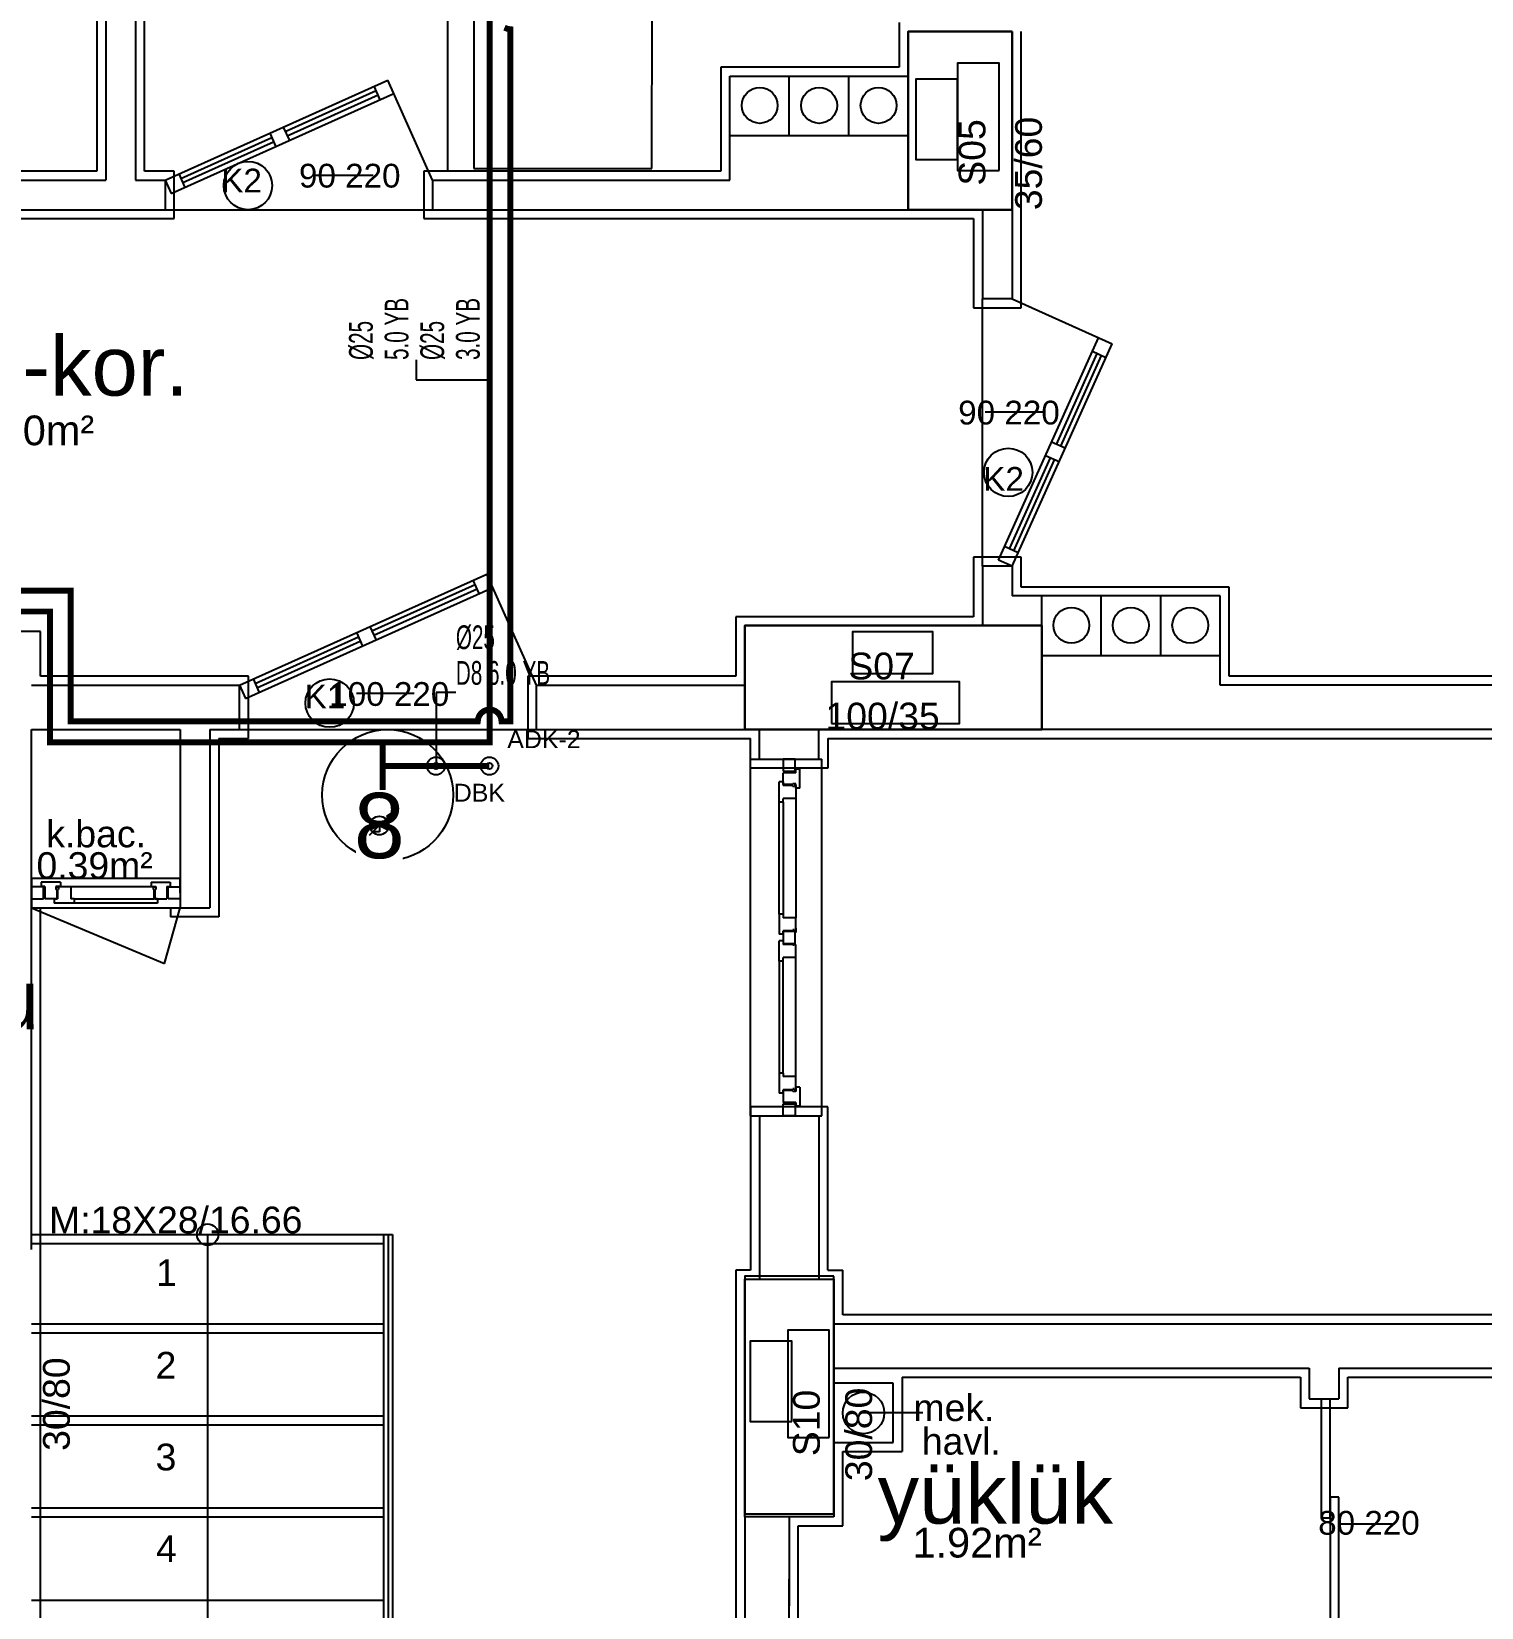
# Model space of a CAD drawing. Header units: centimetres. Extents: x -3962 to 30527, y -2 to 2802.
# Drawn here: x 13591 to 14079, y 1649 to 2179 of the extents above; entities that cross this region are included whole.
import ezdxf
from ezdxf.enums import TextEntityAlignment as Align

# ---------------------------------------------------------------- set-up
doc = ezdxf.new("R2010")
doc.units = ezdxf.units.CM
doc.linetypes.add('BASMA HATTI', pattern=[31, 25, -6])
for name, color, linetype in [('MTY-TEMIZSU-CAP', 101, 'CONTINUOUS'), ('MTY-VANA', 1, 'CONTINUOUS'), ('MTY-YUK-BIRIMI', 7, 'CONTINUOUS'), ('ROTAS-MIMARI', 8, 'CONTINUOUS'), ('ROTAS-MIMARI-KOLON', 8, 'CONTINUOUS'), ('ROTAS-MIMARI-YAZI', 8, 'CONTINUOUS'), ('ROTAS-SICAKSU-BORU', 1, 'BASMA HATTI'), ('ROTAS-SOGUKSU-BORU', 5, 'CONTINUOUS'), ('ROTAS-TEFRIS', 15, 'CONTINUOUS'), ('ROTAS-TEMIZSU-CAP', 101, 'CONTINUOUS'), ('ROTAS-VANA', 1, 'CONTINUOUS')]:
    doc.layers.add(name, color=color, linetype=linetype)
doc.styles.add('MTY_CAP', font='wturkce.SHX', dxfattribs={"width": 0.65, "height": 20})
doc.styles.add('MTYCAPLT', font='arial.ttf', dxfattribs={"width": 0.65, "height": 1})
doc.styles.add('ROTAS', font='arial.ttf')

# ---------------------------------------------------------------- blocks, each defined once
blk = doc.blocks.new('MTY-SU SAYACI')
at = {"layer": 'MTY-VANA'}
blk.add_hatch(color=256, dxfattribs=at).paths.add_polyline_path([(9.8, 9.8), (5.6, 7), (7, 5.6)])
for p, q in [((-7.3, -7.3), (6.3, 6.3)), ((5.6, 7), (9.8, 9.8)), ((7, 5.6), (5.6, 7)), ((7, 5.6), (9.8, 9.8))]:
    blk.add_line(p, q, dxfattribs=at)
blk.add_circle((0, 0), 7, dxfattribs=at)
blk.add_attdef('CAP', (2, 0.9), '', height=2.5, rotation=225, dxfattribs=at)
blk = doc.blocks.new('MTY-KURESEL VANA')
at = {"layer": 'MTY-VANA'}
for p, q in [((0, 0), (0, 8)), ((0, 8), (8, 8))]:
    blk.add_line(p, q, dxfattribs=at)
blk.add_lwpolyline([(-10, 5), (-10, -5), (10, 5), (10, -5), (-10, 5)], dxfattribs=at)
at = {"layer": 'MTY-VANA', "style": 'MTYCAPLT', "width": 0.65}
blk.add_attdef('CAP', text='', height=10, dxfattribs=at).set_placement((-1.1, 0), align=Align.CENTER)
blk = doc.blocks.new('MTY-TEMIZ SU CAP MB')
at = {"layer": 'MTY-TEMIZSU-CAP'}
for p, q in [((0.833, 3.096), (0, 3.096)), ((0, 3.096), (0, 0))]:
    blk.add_line(p, q, dxfattribs=at)
at = {"layer": 'MTY-TEMIZSU-CAP', "style": 'MTY_CAP', "width": 0.65}
for tag, p in [('SOCP_001', (0.833, 4.917)), ('SCCP_001', (0.833, 1.917))]:
    blk.add_attdef(tag, p, '', height=1, dxfattribs=at)
at = {"layer": 'MTY-YUK-BIRIMI', "color": 101, "style": 'MTY_CAP', "width": 0.65}
for tag, p in [('SO_001', (0.833, 3.417)), ('SC_001', (0.833, 0.417))]:
    blk.add_attdef(tag, p, '', height=1, dxfattribs=at)

msp = doc.modelspace()

# ---------------------------------------------------------------- linework, layer by layer
at = {"layer": 'ROTAS-MIMARI'}
for p, q in [((13615.82, 2484.24), (13615.82, 2129.24)), ((13625.82, 2484.24), (13625.82, 2129.24)), ((13612.82, 2481.24), (13612.82, 2132.24)), ((13628.82, 2132.24), (13628.82, 2481.24)), ((13730.82, 2189.24), (13730.82, 2132.24)), ((13739.64, 2189.24), (13739.63, 2133.08)), ((13799.63, 2133.08), (13799.64, 2189.23)), ((13882.82, 2182.24), (13882.82, 2167.24)), ((13923.82, 2119.24), (13923.82, 2179.24)), ((13882.82, 2167.24), (13822.82, 2167.24)), ((13822.82, 2167.24), (13822.82, 2164.24)), ((13635.82, 2129.24), (13710.71, 2162.88)), ((13676.21, 2145.6), (13706.81, 2159.35)), ((13708.19, 2156.27), (13706.15, 2160.83)), ((13725.82, 2129.24), (13710.71, 2162.88)), ((13822.82, 2164.24), (13822.82, 2132.24)), ((13825.82, 2129.24), (13825.82, 2164.24)), ((13825.82, 2164.24), (13885.82, 2164.24)), ((13825.82, 2164.24), (13885.82, 2164.24)), ((13825.82, 2164.24), (13885.82, 2164.24)), ((13825.82, 2164.24), (13885.82, 2164.24)), ((13825.82, 2164.24), (13885.82, 2164.24)), ((13845.82, 2144.24), (13845.82, 2164.24)), ((13865.82, 2144.24), (13865.82, 2164.24)), ((13637.87, 2124.68), (13712.76, 2158.32)), ((13676.86, 2144.16), (13707.46, 2157.91)), ((13641.05, 2129.8), (13671.65, 2143.55)), ((13670.99, 2145.03), (13673.03, 2140.47)), ((13675.55, 2147.08), (13677.6, 2142.52)), ((13825.82, 2144.24), (13885.82, 2144.24)), ((13641.7, 2128.36), (13672.3, 2142.11)), ((13739.63, 2133.08), (13799.63, 2133.08)), ((13612.82, 2132.24), (13457.82, 2132.24)), ((13460.82, 2129.24), (13615.82, 2129.24)), ((13625.82, 2129.24), (13635.82, 2129.24)), ((13638.82, 2132.24), (13628.82, 2132.24)), ((13635.82, 2129.24), (13635.82, 2119.24)), ((13635.82, 2129.24), (13637.87, 2124.68)), ((13638.82, 2116.24), (13638.82, 2132.24)), ((13640.39, 2131.29), (13642.44, 2126.72)), ((13686.51, 2130.85), (13705.83, 2130.85)), ((13822.82, 2132.24), (13722.82, 2132.24)), ((13722.82, 2132.24), (13722.82, 2116.24)), ((13725.82, 2129.24), (13825.82, 2129.24)), ((13725.82, 2129.24), (13725.82, 2119.24)), ((13460.82, 2119.24), (13635.82, 2119.24)), ((13635.82, 2119.24), (13725.82, 2119.24)), ((13725.82, 2119.24), (13885.82, 2119.24)), ((13910.82, 2119.24), (13910.82, 2089.24)), ((13920.82, 2119.24), (13920.82, 2089.24)), ((13923.82, 2086.24), (13923.82, 2119.24)), ((13457.82, 2116.24), (13638.82, 2116.24)), ((13722.82, 2116.24), (13882.82, 2116.24)), ((13882.82, 2116.24), (13907.82, 2116.24)), ((13907.82, 2116.24), (13907.82, 2086.24)), ((13907.82, 2086.24), (13923.82, 2086.24)), ((13920.82, 2089.24), (13910.82, 2089.24)), ((13910.82, 1999.24), (13910.82, 2089.24)), ((13920.82, 2089.24), (13954.47, 2074.12)), ((13916.26, 2001.29), (13949.91, 2076.17)), ((13920.82, 1999.24), (13954.47, 2074.12)), ((13935.75, 2040.27), (13949.5, 2070.87)), ((13937.19, 2039.62), (13950.94, 2070.22)), ((13947.86, 2071.61), (13952.42, 2069.56)), ((13931.05, 2051.09), (13911.72, 2051.09)), ((13938.67, 2038.96), (13934.11, 2041.01)), ((13919.95, 2005.11), (13933.7, 2035.71)), ((13921.39, 2004.46), (13935.14, 2035.06)), ((13936.62, 2034.4), (13932.06, 2036.45)), ((13922.87, 2003.8), (13918.31, 2005.85)), ((13923.82, 2002.24), (13907.82, 2002.24)), ((13907.82, 2002.24), (13907.82, 1982.24)), ((13920.82, 1999.24), (13916.26, 2001.29)), ((13923.82, 1992.24), (13923.82, 2002.24)), ((13660.82, 1959.24), (13744.03, 1996.62)), ((13760.82, 1959.24), (13744.03, 1996.62)), ((13910.82, 1999.24), (13910.82, 1979.24)), ((13920.82, 1999.24), (13910.82, 1999.24)), ((13920.82, 1999.24), (13920.82, 1989.24)), ((13662.87, 1954.68), (13746.08, 1992.06)), ((13705.37, 1977.47), (13740.13, 1993.09)), ((13706.02, 1976.03), (13740.78, 1991.65)), ((13741.51, 1990.01), (13739.47, 1994.57)), ((13993.82, 1992.24), (13923.82, 1992.24)), ((13993.82, 1962.24), (13993.82, 1992.24)), ((13990.82, 1989.24), (13920.82, 1989.24)), ((13930.82, 1979.24), (13930.82, 1989.24)), ((13950.82, 1969.24), (13950.82, 1989.24)), ((13970.82, 1969.24), (13970.82, 1989.24)), ((13990.82, 1959.24), (13990.82, 1989.24)), ((13990.82, 1969.24), (13990.82, 1989.24)), ((13990.82, 1969.24), (13990.82, 1989.24)), ((13704.71, 1978.95), (13706.76, 1974.39)), ((13907.82, 1982.24), (13827.82, 1982.24)), ((13827.82, 1982.24), (13827.82, 1962.24)), ((13593.82, 1977.24), (13557.82, 1977.24)), ((13593.82, 1962.24), (13593.82, 1977.24)), ((13666.05, 1959.8), (13700.81, 1975.42)), ((13666.7, 1958.36), (13701.46, 1973.98)), ((13700.15, 1976.9), (13702.19, 1972.34)), ((13930.82, 1969.24), (13990.82, 1969.24)), ((13590.82, 1959.24), (13660.82, 1959.24)), ((13663.82, 1962.24), (13593.82, 1962.24)), ((13660.82, 1944.24), (13660.82, 1959.24)), ((13660.82, 1959.24), (13662.87, 1954.68)), ((13663.82, 1941.24), (13663.82, 1962.24)), ((13665.39, 1961.29), (13667.44, 1956.72)), ((13827.82, 1962.24), (13757.82, 1962.24)), ((13757.82, 1962.24), (13757.82, 1941.24)), ((13760.82, 1959.24), (13830.82, 1959.24)), ((13760.82, 1944.24), (13760.82, 1959.24)), ((14260.82, 1959.24), (13990.82, 1959.24)), ((14257.82, 1962.24), (13993.82, 1962.24)), ((13719.56, 1956.44), (13700.24, 1956.44)), ((13590.82, 1944.24), (13640.82, 1944.24)), ((13590.82, 1769.24), (13590.82, 1944.24)), ((13640.82, 1944.27), (13640.82, 1884.27)), ((13650.82, 1944.24), (13660.82, 1944.24)), ((13650.82, 1944.24), (13650.82, 1884.27)), ((13660.82, 1944.24), (13760.82, 1944.24)), ((13760.82, 1944.24), (13830.82, 1944.24)), ((13835.82, 1934.24), (13835.82, 1944.24)), ((13855.82, 1934.24), (13855.82, 1944.24)), ((14260.82, 1944.24), (13930.82, 1944.24)), ((13653.82, 1941.24), (13663.82, 1941.24)), ((13653.82, 1941.24), (13653.82, 1881.27)), ((13757.82, 1941.24), (13832.82, 1941.24)), ((13832.82, 1931.24), (13832.82, 1941.24)), ((13858.82, 1941.24), (13930.82, 1941.24)), ((13858.82, 1941.24), (13858.82, 1931.24)), ((13930.82, 1941.24), (14513.82, 1941.24)), ((13832.82, 1814.24), (13832.82, 1934.24)), ((13832.82, 1934.24), (13835.82, 1934.24)), ((13858.82, 1931.24), (13832.82, 1931.24)), ((13835.82, 1934.24), (13855.82, 1934.24)), ((13847.82, 1934.24), (13843.82, 1934.24)), ((13843.82, 1934.24), (13843.82, 1930.24)), ((13847.82, 1930.24), (13847.82, 1934.24)), ((13850.82, 1934.24), (13856.82, 1934.24)), ((13856.82, 1814.24), (13856.82, 1934.24)), ((13842.42, 1919.82), (13842.42, 1926.62)), ((13843.82, 1926.62), (13842.42, 1926.62)), ((13843.82, 1930.24), (13847.82, 1930.24)), ((13848.02, 1929.72), (13843.82, 1929.72)), ((13843.82, 1925.72), (13843.82, 1929.72)), ((13843.82, 1926.62), (13843.82, 1925.42)), ((13847.02, 1925.72), (13843.82, 1925.72)), ((13848.02, 1926.02), (13847.02, 1926.02)), ((13847.02, 1925.72), (13847.02, 1926.02)), ((13848.02, 1929.72), (13848.02, 1930.92)), ((13849.42, 1930.92), (13848.02, 1930.92)), ((13848.02, 1924.52), (13848.02, 1926.02)), ((13849.42, 1924.52), (13849.42, 1930.92)), ((13847.02, 1925.42), (13843.82, 1925.42)), ((13843.82, 1919.82), (13843.82, 1921.02)), ((13848.02, 1921.02), (13843.82, 1921.02)), ((13847.02, 1925.12), (13847.02, 1925.42)), ((13847.52, 1925.12), (13847.02, 1925.12)), ((13848.02, 1925.42), (13847.52, 1925.42)), ((13847.52, 1925.12), (13847.52, 1925.42)), ((13848.02, 1925.42), (13848.02, 1921.02)), ((13849.42, 1924.52), (13848.02, 1924.52)), ((13848.02, 1921.02), (13848.02, 1880.94)), ((13843.82, 1919.82), (13842.42, 1919.82)), ((13842.42, 1882.14), (13842.42, 1919.82)), ((13843.82, 1919.82), (13843.82, 1882.14)), ((13590.82, 1894.27), (13640.82, 1894.27)), ((13590.82, 1894.27), (13590.82, 1884.27)), ((13640.82, 1891.27), (13640.82, 1894.27)), ((13594.82, 1891.27), (13590.82, 1891.27)), ((13590.82, 1891.27), (13590.82, 1887.27)), ((13594.12, 1892.87), (13594.12, 1891.47)), ((13600.52, 1892.87), (13594.12, 1892.87)), ((13595.32, 1891.47), (13594.12, 1891.47)), ((13594.82, 1887.27), (13594.82, 1891.27)), ((13595.32, 1891.47), (13595.32, 1887.27)), ((13599.02, 1891.47), (13599.02, 1890.47)), ((13600.52, 1891.47), (13599.02, 1891.47)), ((13599.32, 1890.47), (13599.02, 1890.47)), ((13599.32, 1890.47), (13599.32, 1887.27)), ((13599.62, 1891.47), (13604.02, 1891.47)), ((13599.62, 1891.47), (13599.62, 1890.97)), ((13599.92, 1890.97), (13599.62, 1890.97)), ((13599.92, 1890.47), (13599.62, 1890.47)), ((13599.62, 1890.47), (13599.62, 1887.27)), ((13599.92, 1890.97), (13599.92, 1890.47)), ((13600.52, 1892.87), (13600.52, 1891.47)), ((13604.02, 1891.47), (13604.02, 1887.27)), ((13604.02, 1891.47), (13632.61, 1891.47)), ((13631.11, 1892.87), (13631.11, 1891.47)), ((13631.11, 1892.87), (13637.51, 1892.87)), ((13631.11, 1891.47), (13632.61, 1891.47)), ((13631.71, 1890.97), (13632.01, 1890.97)), ((13631.71, 1890.97), (13631.71, 1890.47)), ((13631.71, 1890.47), (13632.01, 1890.47)), ((13632.01, 1891.47), (13632.01, 1890.97)), ((13632.01, 1890.47), (13632.01, 1887.27)), ((13632.31, 1890.47), (13632.31, 1887.27)), ((13632.31, 1890.47), (13632.61, 1890.47)), ((13632.61, 1891.47), (13632.61, 1890.47)), ((13636.31, 1891.47), (13636.31, 1887.27)), ((13636.31, 1891.47), (13637.51, 1891.47)), ((13636.82, 1891.27), (13640.82, 1891.27)), ((13636.82, 1887.27), (13636.82, 1891.27)), ((13637.51, 1892.87), (13637.51, 1891.47)), ((13640.82, 1891.27), (13640.82, 1887.27)), ((13640.82, 1889.27), (13640.82, 1891.27)), ((13640.82, 1891.27), (13640.82, 1884.27)), ((13590.82, 1887.27), (13594.82, 1887.27)), ((13590.82, 1884.27), (13640.82, 1884.27)), ((13590.82, 1884.27), (13635.54, 1865.47)), ((13593.82, 1769.24), (13593.82, 1884.27)), ((13599.32, 1887.27), (13595.32, 1887.27)), ((13598.42, 1887.27), (13599.62, 1887.27)), ((13598.42, 1887.27), (13598.42, 1885.87)), ((13605.22, 1885.87), (13598.42, 1885.87)), ((13605.22, 1887.27), (13604.02, 1887.27)), ((13605.22, 1887.27), (13632.01, 1887.27)), ((13605.22, 1887.27), (13605.22, 1885.87)), ((13633.21, 1885.87), (13605.22, 1885.87)), ((13633.21, 1887.27), (13632.01, 1887.27)), ((13632.31, 1887.27), (13636.31, 1887.27)), ((13633.21, 1887.27), (13633.21, 1885.87)), ((13635.54, 1865.47), (13640.82, 1884.27)), ((13640.82, 1887.27), (13636.82, 1887.27)), ((13637.61, 1884.27), (13637.61, 1881.27)), ((13640.82, 1884.27), (13650.82, 1884.27)), ((13653.82, 1881.27), (13637.61, 1881.27)), ((13843.82, 1882.14), (13842.42, 1882.14)), ((13842.42, 1882.14), (13842.42, 1875.34)), ((13843.82, 1882.14), (13843.82, 1880.94)), ((13848.02, 1880.94), (13843.82, 1880.94)), ((13848.02, 1876.54), (13848.02, 1880.94)), ((13843.82, 1875.34), (13842.42, 1875.34)), ((13842.42, 1866.34), (13842.42, 1873.14)), ((13843.82, 1873.14), (13842.42, 1873.14)), ((13843.82, 1875.34), (13843.82, 1876.54)), ((13847.02, 1876.54), (13843.82, 1876.54)), ((13847.02, 1876.24), (13843.82, 1876.24)), ((13847.82, 1876.24), (13843.82, 1876.24)), ((13843.82, 1876.24), (13843.82, 1872.24)), ((13847.52, 1876.84), (13847.02, 1876.84)), ((13847.02, 1876.84), (13847.02, 1876.54)), ((13847.52, 1876.84), (13847.52, 1876.54)), ((13848.02, 1876.54), (13847.52, 1876.54)), ((13847.82, 1872.24), (13847.82, 1876.24)), ((13848.02, 1875.94), (13847.82, 1875.94)), ((13848.02, 1877.44), (13848.02, 1875.94)), ((13843.82, 1872.24), (13843.82, 1871.94)), ((13843.82, 1872.24), (13847.82, 1872.24)), ((13848.02, 1871.94), (13843.82, 1871.94)), ((13843.82, 1866.34), (13843.82, 1867.54)), ((13848.02, 1867.54), (13843.82, 1867.54)), ((13847.02, 1871.64), (13847.02, 1871.94)), ((13847.52, 1871.64), (13847.02, 1871.64)), ((13848.02, 1871.94), (13847.52, 1871.94)), ((13847.52, 1871.64), (13847.52, 1871.94)), ((13848.02, 1827.44), (13848.02, 1871.94)), ((13843.82, 1866.34), (13842.42, 1866.34)), ((13842.42, 1866.34), (13842.42, 1828.64)), ((13843.82, 1828.64), (13843.82, 1866.34)), ((13843.82, 1828.64), (13842.42, 1828.64)), ((13842.42, 1828.64), (13842.42, 1821.84)), ((13843.82, 1828.64), (13843.82, 1827.44)), ((13848.02, 1827.44), (13843.82, 1827.44)), ((13848.02, 1823.04), (13848.02, 1827.44)), ((13843.82, 1821.84), (13842.42, 1821.84)), ((13843.82, 1821.84), (13843.82, 1823.04)), ((13847.02, 1823.04), (13843.82, 1823.04)), ((13843.82, 1822.74), (13843.82, 1818.74)), ((13847.02, 1822.74), (13843.82, 1822.74)), ((13847.52, 1823.34), (13847.02, 1823.34)), ((13847.02, 1823.34), (13847.02, 1823.04)), ((13847.02, 1822.74), (13847.02, 1822.44)), ((13848.02, 1822.44), (13847.02, 1822.44)), ((13847.52, 1823.34), (13847.52, 1823.04)), ((13848.02, 1823.04), (13847.52, 1823.04)), ((13849.42, 1823.94), (13848.02, 1823.94)), ((13848.02, 1823.94), (13848.02, 1822.44)), ((13849.42, 1823.94), (13849.42, 1817.54)), ((13832.82, 1817.24), (13832.82, 1762.24)), ((13858.82, 1817.24), (13832.82, 1817.24)), ((13848.02, 1818.74), (13843.82, 1818.74)), ((13843.82, 1814.24), (13843.82, 1818.24)), ((13843.82, 1818.24), (13847.82, 1818.24)), ((13847.82, 1818.24), (13847.82, 1814.24)), ((13848.02, 1818.74), (13848.02, 1817.54)), ((13849.42, 1817.54), (13848.02, 1817.54)), ((13858.82, 1762.24), (13858.82, 1817.24)), ((13832.82, 1814.24), (13835.82, 1814.24)), ((13835.82, 1814.24), (13835.82, 1759.24)), ((13835.82, 1814.24), (13855.82, 1814.24)), ((13847.82, 1814.24), (13843.82, 1814.24)), ((13850.82, 1814.24), (13856.82, 1814.24)), ((13855.82, 1814.24), (13855.82, 1759.24)), ((13590.82, 1774.24), (13709.32, 1774.24)), ((13650.07, 1774.24), (13650.07, 1527.24)), ((13709.32, 1774.24), (13709.32, 1348.07)), ((13709.32, 1774.24), (13712.32, 1774.24)), ((13710.82, 1774.24), (13710.82, 1348.46)), ((13712.32, 1774.24), (13712.32, 1345.75)), ((13590.82, 1771.24), (13709.32, 1771.24)), ((13593.82, 1689.24), (13593.82, 1769.24)), ((13832.82, 1762.24), (13827.82, 1762.24)), ((13827.82, 1762.24), (13827.82, 1679.24)), ((13858.82, 1762.24), (13863.82, 1762.24)), ((13863.82, 1747.24), (13863.82, 1762.24)), ((14150.82, 1747.24), (13863.82, 1747.24)), ((13590.82, 1744.24), (13709.32, 1744.24)), ((13590.82, 1741.24), (13709.32, 1741.24)), ((13860.82, 1744.24), (14150.82, 1744.24)), ((13860.82, 1729.24), (14020.82, 1729.24)), ((13880.82, 1724.24), (13860.82, 1724.24)), ((13860.82, 1724.24), (13860.82, 1704.24)), ((13880.82, 1704.24), (13880.82, 1724.24)), ((13883.82, 1726.24), (14017.82, 1726.24)), ((13883.82, 1726.24), (13883.82, 1701.24)), ((14017.82, 1726.24), (14017.82, 1715.95)), ((14020.82, 1729.24), (14020.82, 1718.95)), ((14030.82, 1729.24), (14150.82, 1729.24)), ((14030.82, 1729.24), (14030.82, 1718.95)), ((14033.82, 1715.95), (14033.82, 1726.24)), ((14033.82, 1726.24), (14147.82, 1726.24)), ((14020.82, 1718.95), (14030.82, 1718.95)), ((14024.82, 1718.95), (14024.82, 1678.95)), ((14027.82, 1678.95), (14027.82, 1718.95)), ((13890.82, 1714.24), (13870.82, 1714.24)), ((14017.82, 1715.95), (14033.82, 1715.95)), ((13590.82, 1713.24), (13709.32, 1713.24)), ((13590.82, 1710.24), (13709.32, 1710.24)), ((13860.82, 1704.24), (13880.82, 1704.24)), ((13863.82, 1676.24), (13863.82, 1701.24)), ((13863.82, 1701.24), (13883.82, 1701.24)), ((13593.82, 1474.24), (13593.82, 1689.24)), ((13590.82, 1682.24), (13709.32, 1682.24)), ((14027.82, 1685.92), (14027.82, 1638.95)), ((14030.82, 1685.92), (14027.82, 1685.92)), ((14030.82, 1638.95), (14030.82, 1685.92)), ((13590.82, 1679.24), (13709.32, 1679.24)), ((13827.82, 1679.24), (13827.82, 1439.24)), ((13830.82, 1679.24), (13830.82, 1439.24)), ((13845.82, 1679.24), (13845.82, 1649.24)), ((14024.82, 1678.95), (14027.82, 1678.95)), ((14030.82, 1676.94), (14048.94, 1676.94)), ((13848.82, 1617.24), (13848.82, 1676.24)), ((13848.82, 1676.24), (13863.82, 1676.24)), ((13845.82, 1614.24), (13845.82, 1658.24)), ((13590.82, 1651.24), (13709.32, 1651.24))]:
    msp.add_line(p, q, dxfattribs=at)
for points in [[(13885.82, 2119.24), (13885.82, 2179.24)], [(13885.82, 2179.24), (13920.82, 2179.24)], [(13920.82, 2179.24), (13920.82, 2119.24)], [(13920.82, 2119.24), (13885.82, 2119.24)], [(13830.82, 1979.24), (13930.82, 1979.24)], [(13830.82, 1944.24), (13830.82, 1979.24)], [(13930.82, 1979.24), (13930.82, 1944.24)], [(13930.82, 1944.24), (13830.82, 1944.24)], [(13830.82, 1679.24), (13830.82, 1759.24)], [(13830.82, 1759.24), (13860.82, 1759.24)], [(13860.82, 1759.24), (13860.82, 1679.24)], [(13860.82, 1679.24), (13830.82, 1679.24)]]:
    msp.add_lwpolyline(points, dxfattribs=at)
for centre, radius in [((13835.88, 2154.35), 6.03), ((13855.88, 2154.35), 6.03), ((13875.88, 2154.35), 6.03), ((13663.66, 2127.39), 8.14), ((13919.52, 2030.84), 8.14), ((13940.77, 1979.35), 6.03), ((13960.77, 1979.35), 6.03), ((13980.77, 1979.35), 6.03), ((13691.15, 1953.18), 8.14), ((13710.67, 1922.24), 22), ((13650.07, 1774.24), 3.6), ((13870.82, 1714.24), 7)]:
    msp.add_circle(centre, radius, dxfattribs=at)
at = {"layer": 'ROTAS-MIMARI-KOLON'}
for points in [[(13920.82, 2179.24), (13885.82, 2179.24), (13885.82, 2119.24), (13920.82, 2119.24), (13920.82, 2179.24)], [(13916.46, 2132.49), (13916.46, 2168.61), (13902.49, 2168.61), (13902.49, 2132.49), (13916.46, 2132.49)], [(13902.4, 2136.21), (13902.4, 2163.23), (13888.44, 2163.23), (13888.44, 2136.21), (13902.4, 2136.21)], [(13930.82, 1979.24), (13830.82, 1979.24), (13830.82, 1944.24), (13930.82, 1944.24), (13930.82, 1979.24)], [(13867.15, 1963.17), (13894.17, 1963.17), (13894.17, 1977.13), (13867.15, 1977.13), (13867.15, 1963.17)], [(13860.06, 1946.32), (13903.17, 1946.32), (13903.17, 1960.29), (13860.06, 1960.29), (13860.06, 1946.32)], [(13860.82, 1760.29), (13830.82, 1760.29), (13830.82, 1680.29), (13860.82, 1680.29), (13860.82, 1760.29)], [(13859.3, 1705.92), (13859.3, 1742.04), (13845.33, 1742.04), (13845.33, 1705.92), (13859.3, 1705.92)], [(13846.64, 1711.32), (13846.64, 1738.35), (13832.68, 1738.35), (13832.68, 1711.32), (13846.64, 1711.32)]]:
    msp.add_lwpolyline(points, dxfattribs=at)
at = {"layer": 'ROTAS-SICAKSU-BORU', "const_width": 2}
msp.add_lwpolyline([(13328, 1991), (13604, 1991), (13604, 1947), (13716, 1947), (13741, 1947), (13741.14, 1948.04), (13741.54, 1949), (13742.17, 1949.83), (13743, 1950.46), (13743.96, 1950.86), (13745, 1951), (13746.04, 1950.86), (13747, 1950.46), (13747.83, 1949.83), (13748.46, 1949), (13748.86, 1948.04), (13749, 1947), (13752, 1947), (13752, 2180), (13750.96, 2180.14), (13750, 2180.54)], dxfattribs=at)
at = {"layer": 'ROTAS-SOGUKSU-BORU', "const_width": 2}
for points in [[(13709, 1940), (13745, 1940), (13745, 2184), (13845, 2184), (13845, 2318.34), (13865, 2318.34)], [(13321, 1984), (13597, 1984), (13597, 1940), (13709, 1940)], [(13709, 1932.05), (13709, 1940)], [(13744.93, 1932), (13709, 1932), (13709, 1916), (13707.88, 1916), (13707.88, 1911.95)], [(13707.98, 1911.95), (13707.98, 1915.95)]]:
    msp.add_lwpolyline(points, dxfattribs=at)
at = {"layer": 'ROTAS-SOGUKSU-BORU'}
for centre, radius in [((13726.93, 1932), 3), ((13726.93, 1932), 1.05), ((13744.93, 1932), 3), ((13744.93, 1932), 1.05)]:
    msp.add_circle(centre, radius, dxfattribs=at)

# ---------------------------------------------------------------- block references
at = {"layer": 'ROTAS-TEFRIS'}
ref = msp.add_blockref('MTY-TEMIZ SU CAP MB', (13745, 2062), dxfattribs=dict(at, xscale=8, yscale=8, rotation=90))
ref.add_attrib('SCCP_001', 'Ø25', (13729.67, 2068.67), dxfattribs={"height": 8, "rotation": 90, "style": 'MTY_CAP', "width": 0.65})
ref.add_attrib('SC_001', '3.0 YB', (13741.67, 2068.67), dxfattribs={"color": 101, "height": 8, "rotation": 90, "style": 'MTY_CAP', "width": 0.65})
ref.add_attrib('SO_001', '5.0 YB', (13717.67, 2068.67), dxfattribs={"color": 101, "height": 8, "rotation": 90, "style": 'MTY_CAP', "width": 0.65})
ref.add_attrib('SOCP_001', 'Ø25', (13705.67, 2068.67), dxfattribs={"height": 8, "rotation": 90, "style": 'MTY_CAP', "width": 0.65})
ref = msp.add_blockref('MTY-TEMIZ SU CAP MB', (13726.96, 1932), dxfattribs=dict(at, xscale=8, yscale=8))
ref.add_attrib('SO_001', 'D8 6.0 YB', (13733.63, 1959.33), dxfattribs={"color": 101, "height": 8, "style": 'MTY_CAP', "width": 0.65})
ref.add_attrib('SOCP_001', 'Ø25', (13733.63, 1971.33), dxfattribs={"height": 8, "style": 'MTY_CAP', "width": 0.65})

# ---------------------------------------------------------------- texts
at = {"layer": 'ROTAS-MIMARI-YAZI', "style": 'ROTAS'}
for s, p in [('S05', (13907.35, 2138.53)), ('35/60', (13926.35, 2134.82)), ('30/80', (13599.19, 1717.19)), ('S10', (13851.59, 1710.85)), ('30/80', (13869.19, 1707))]:
    msp.add_text(s, height=9, rotation=90, dxfattribs=at).set_placement(p, align=Align.MIDDLE_CENTER)
for s, height, p in [('K2', 8, (13661.53, 2129.07)), ('90 220', 8, (13697.92, 2130.71)), ('antre-kor.', 20, (13583.87, 2066.67)), ('90 220', 8, (13919.77, 2050.96)), ('11.00m²', 10, (13586.31, 2044.97)), ('K2', 8, (13917.97, 2028.64)), ('S07', 9, (13876.9, 1965.65)), ('K1', 8, (13689.6, 1955.38)), ('100 220', 8, (13711.22, 1956.23)), ('100/35', 9, (13877.24, 1948.8)), ('k.bac.', 9, (13612.56, 1909.13)), ('0.39m²', 9, (13612.05, 1898.48)), ('asansör  boşluğu', 20, (13487.03, 1853.35)), ('M:18X28/16.66', 9, (13639.37, 1779.18)), ('1', 9, (13636.23, 1761.44)), ('2', 9, (13636.07, 1730.28)), ('mek.', 9, (13901.25, 1715.99)), ('havl.', 9, (13903.73, 1704.68)), ('3', 9, (13636.07, 1699.39)), ('yüklük', 20, (13915.15, 1686.98)), ('80 220', 8, (14040.92, 1677.23)), ('4', 9, (13636.23, 1668.52)), ('1.92m²', 10, (13909.02, 1670.55))]:
    msp.add_text(s, height=height, dxfattribs=at).set_placement(p, align=Align.MIDDLE_CENTER)
at = {"layer": 'ROTAS-TEMIZSU-CAP', "style": 'ROTAS'}
for s, p in [('ADK-2', (13750.93, 1938)), ('DBK', (13732.93, 1920))]:
    msp.add_text(s, height=6, dxfattribs=at).set_placement(p)

# ---------------------------------------------------------------- next in the draw order: wipeouts: each hides what was drawn before it
msp.add_wipeout([(13715.7, 1899.95), (13700.06, 1899.95), (13700.06, 1923.95), (13715.7, 1923.95)])

# ---------------------------------------------------------------- next in the draw order: block references
at = {"layer": 'ROTAS-VANA', "xscale": 0.45, "yscale": 0.45}
msp.add_blockref('MTY-SU SAYACI', (13707.88, 1911.95), dxfattribs=at)
at = {"layer": 'ROTAS-VANA', "xscale": 0.27, "yscale": 0.27, "rotation": 180}
msp.add_blockref('MTY-KURESEL VANA', (13707.88, 1911.95), dxfattribs=at)

# ---------------------------------------------------------------- next in the draw order: texts
at = {"layer": 'ROTAS-MIMARI-YAZI', "style": 'ROTAS'}
msp.add_text('8', height=22, dxfattribs=at).set_placement((13707.88, 1911.95), align=Align.MIDDLE_CENTER)

doc.saveas('drawing.dxf')
